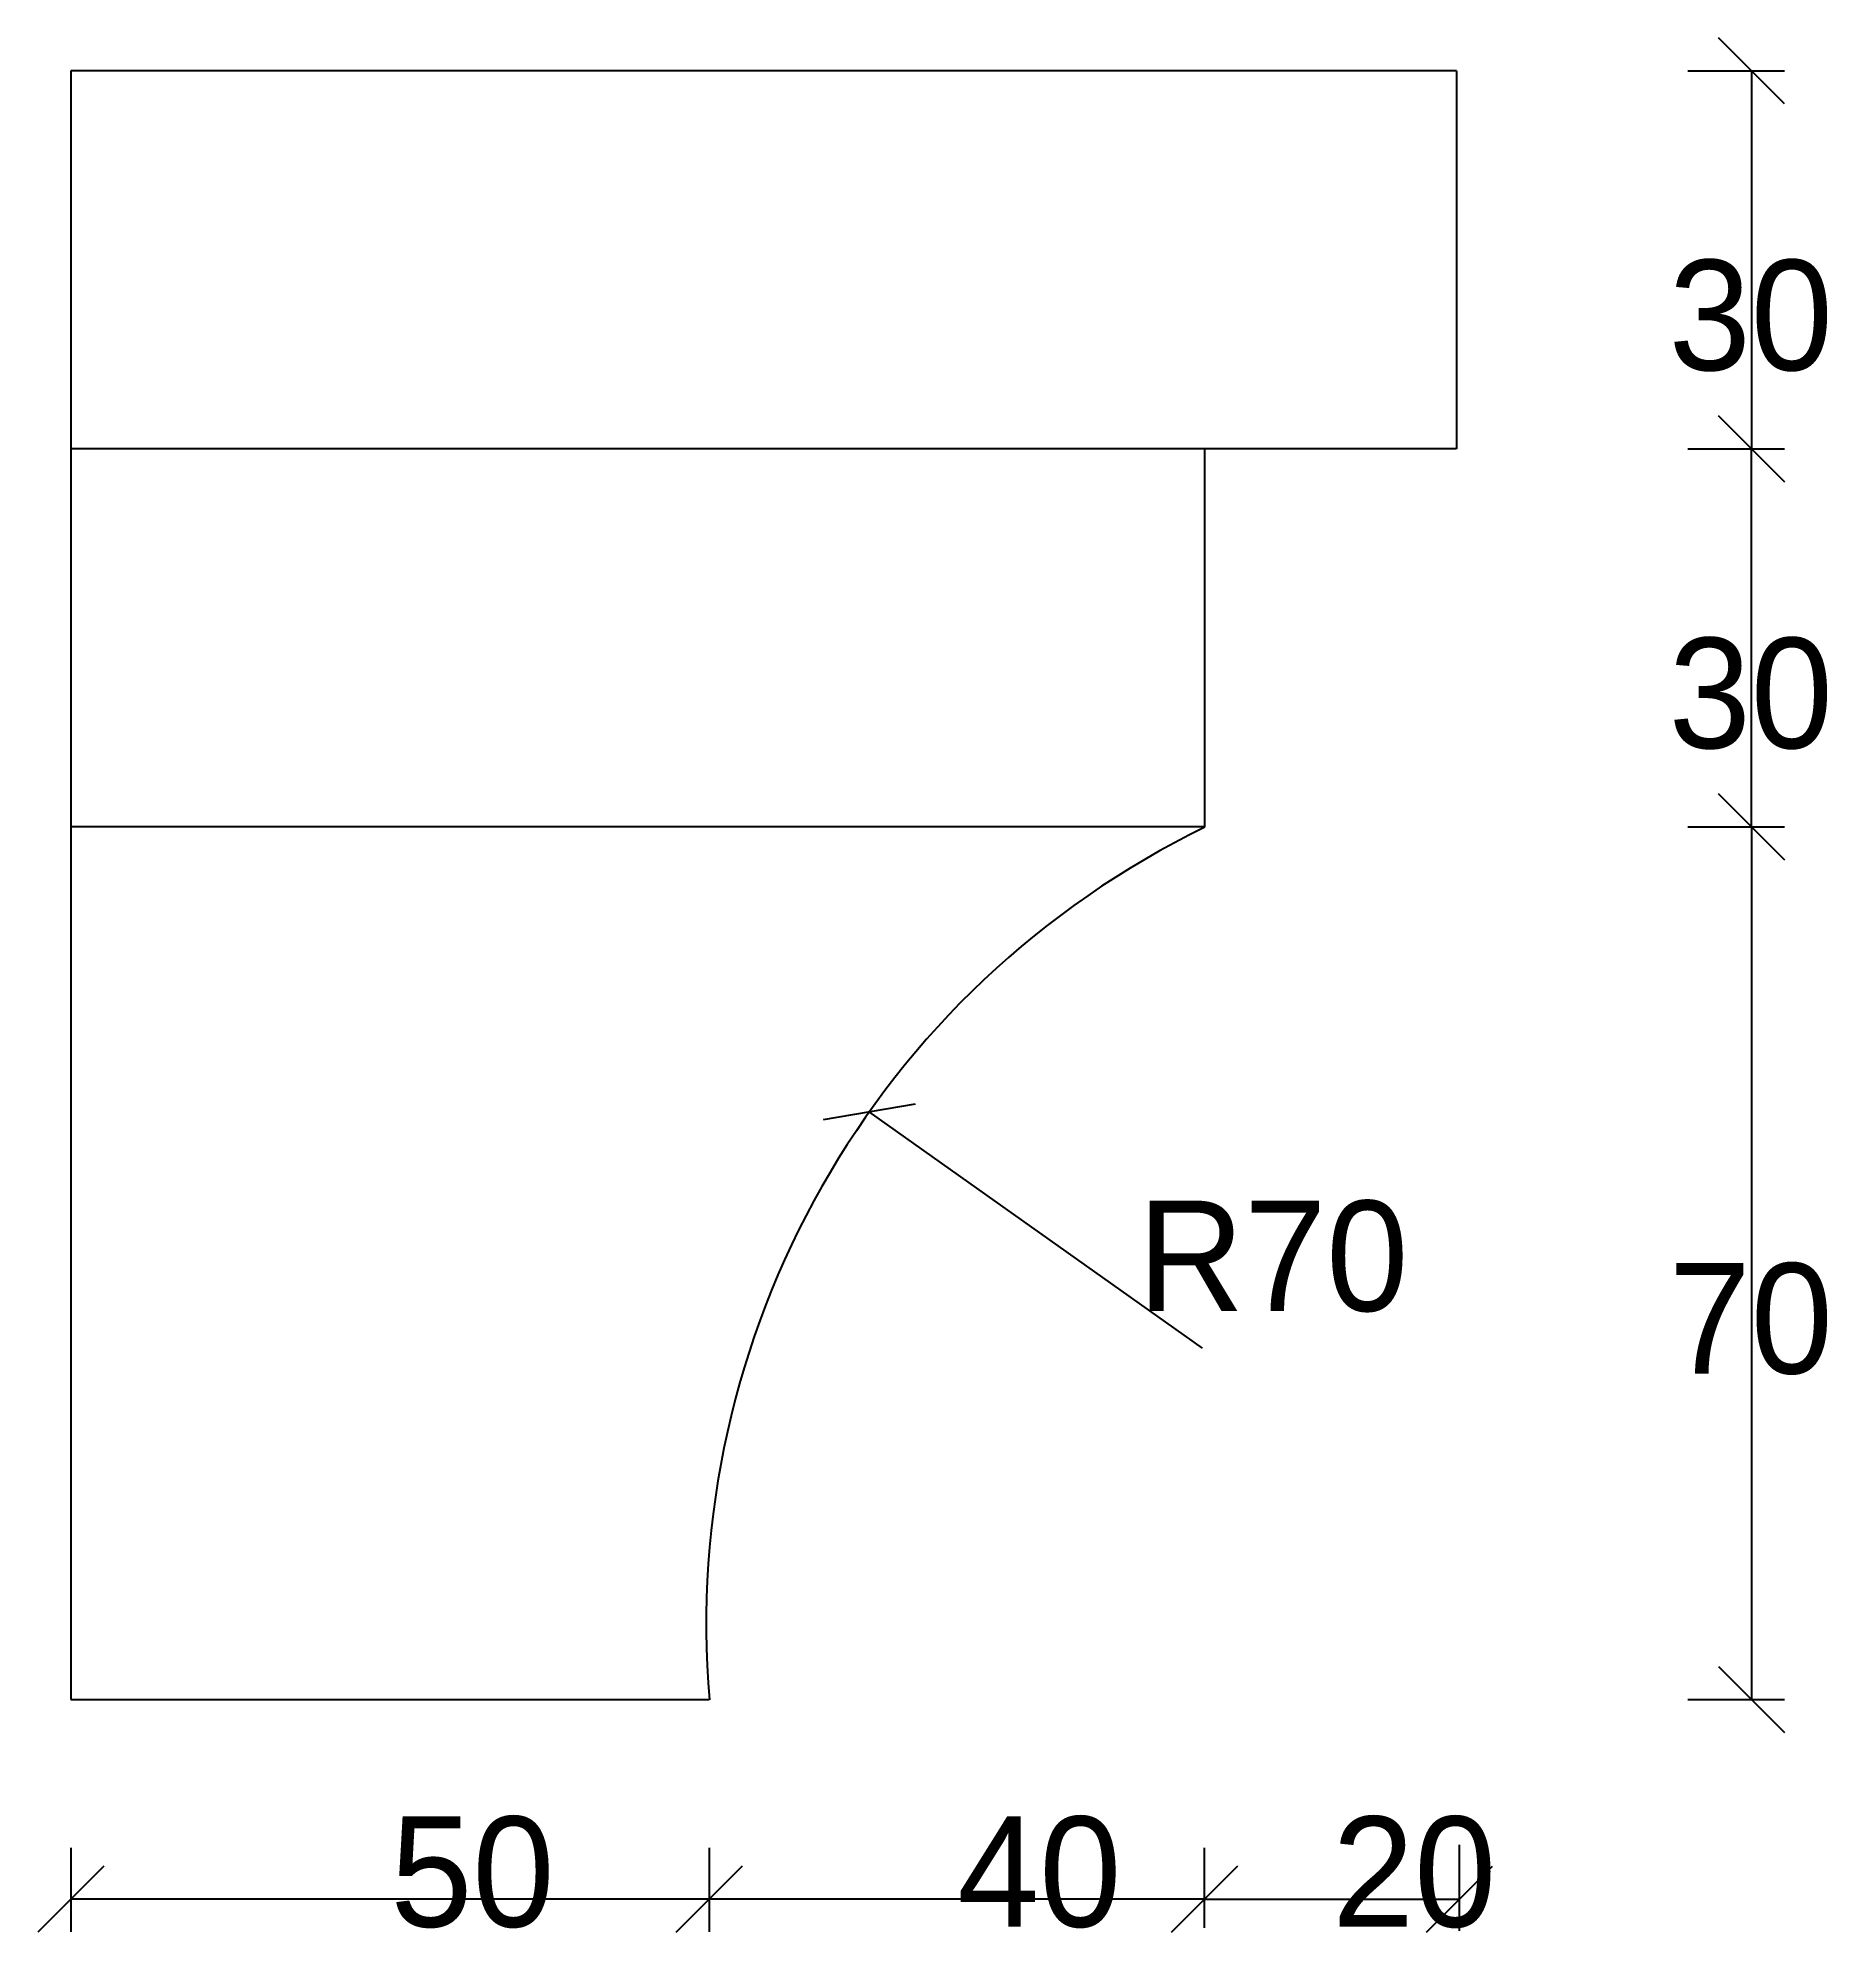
# Model space of a CAD drawing. Header units: metres. Extents: x 405.8 to 441.3, y -65.6 to -28.
import ezdxf

# ---------------------------------------------------------------- set-up
doc = ezdxf.new("R2010")
doc.units = ezdxf.units.M

# ---------------------------------------------------------------- blocks, each defined once
blk = doc.blocks.new('_OBLIQUE')
at = {"color": 0, "linetype": 'BYBLOCK'}
blk.add_line((-0.5, -0.5), (0.5, 0.5), dxfattribs=at)

msp = doc.modelspace()

# ---------------------------------------------------------------- linework, layer by layer
for p, q in [((406.43, -28.7), (406.43, -61.02)), ((433.93, -28.7), (406.43, -28.7)), ((433.93, -28.7), (433.93, -36.2)), ((438.52, -28.7), (440.44, -28.7)), ((439.78, -28.7), (439.78, -36.2)), ((433.93, -36.2), (406.43, -36.2)), ((428.93, -36.2), (428.93, -43.7)), ((438.52, -36.2), (440.44, -36.2)), ((439.78, -43.7), (439.78, -36.2)), ((428.93, -43.7), (406.43, -43.7)), ((438.52, -43.7), (440.44, -43.7)), ((439.78, -43.7), (439.78, -61.02)), ((428.89, -54.05), (422.27, -49.36)), ((406.43, -61.02), (419.1, -61.02)), ((438.52, -61.02), (440.44, -61.02)), ((433.99, -65.61), (433.99, -63.9)), ((406.43, -63.96), (406.43, -65.63)), ((419.1, -63.96), (419.1, -65.63)), ((428.93, -65.55), (428.93, -63.96)), ((419.1, -64.98), (406.43, -64.98)), ((428.93, -64.98), (419.1, -64.98)), ((428.93, -64.98), (433.99, -64.98))]:
    msp.add_line(p, q)
msp.add_arc((436.62, -59.52), 17.58, 115.92, 184.91)

# ---------------------------------------------------------------- block references
at = {"xscale": 1.31, "yscale": 1.31, "zscale": 1.31}
for p, rotation in [((439.78, -28.7), 90), ((439.78, -36.2), 270), ((439.78, -36.2), 90), ((439.78, -43.7), 270), ((439.78, -43.7), 90), ((422.27, -49.36), 144.71), ((439.78, -61.02), 270), ((406.43, -64.98), 180), ((419.1, -64.98), 180), ((428.93, -64.98), 180)]:
    msp.add_blockref('_OBLIQUE', p, dxfattribs=dict(at, rotation=rotation))
for p in [(419.1, -64.98), (428.93, -64.98), (433.99, -64.98)]:
    msp.add_blockref('_OBLIQUE', p, dxfattribs=at)

# ---------------------------------------------------------------- texts
at = {"char_height": 2.19, "attachment_point": 1}
for s, insert in [('\\A1;30', (438.14, -32.45)), ('\\A1;30', (438.14, -39.95)), ('\\A1;R70', (427.6, -51.12)), ('\\A1;70', (438.14, -52.36)), ('\\A1;50', (412.77, -63.34)), ('\\A1;40', (424.02, -63.34)), ('\\A1;20', (431.46, -63.34))]:
    msp.add_mtext(s, dxfattribs=dict(at, insert=insert))

doc.saveas('drawing.dxf')
